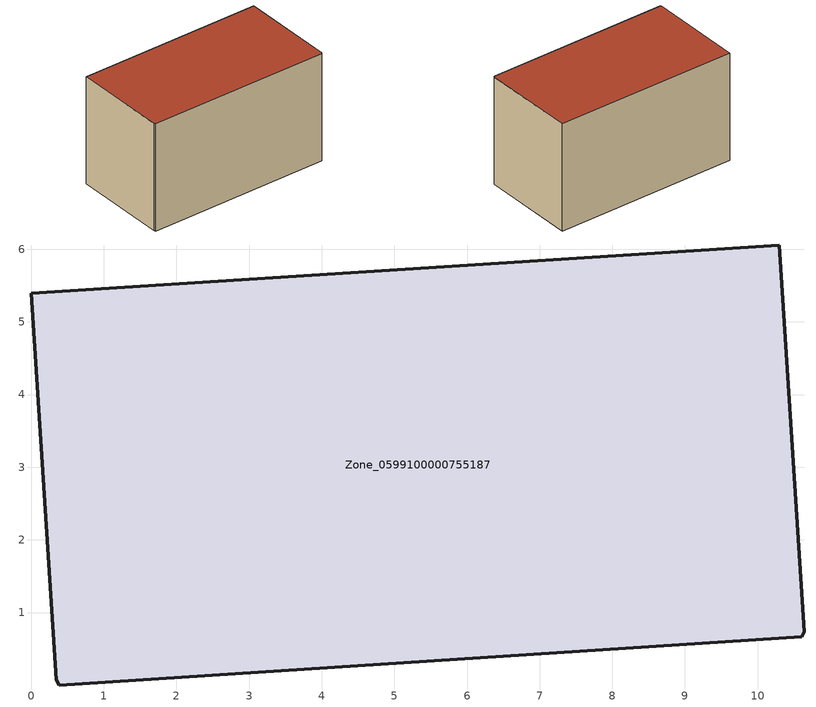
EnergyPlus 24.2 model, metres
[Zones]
Zone_0599100000755187
 floor ground (C_G): 10.29,6.06 10.64,0.73 10.61,0.66 0.39,0 0.34,0.07 0,5.39 z0
 wall outside (C_F): 0.34,0.07 0.39,0 10.61,0.66 10.64,0.73 10.29,6.06 0,5.39 0.34,0.07 z0:6.16
 roof outside (C_R): 10.64,0.73 10.29,6.06 0,5.39 0.34,0.07 0.39,0 10.61,0.66 z6.16
[BUILDING]
Pand.0599100000755187: North Axis=0; Terrain=City; Loads Convergence Tolerance Value=0.04; Temperature Convergence Tolerance Value=0.4; Solar Distribution=FullExterior; Maximum Number of Warmup Days=25; Minimum Number of Warmup Days=1
[Site:Location]
Rotterdam.The.Hague.AP_ZH_NLD Design_Conditions: Latitude=51.96; Longitude=4.45; Time Zone=1; Elevation=-4.5
[SITE:GROUNDTEMPERATURE:BUILDINGSURFACE]
18, 18, 18, 18, 18, 18, 18, 18, 18, 18, 18, 18
[MATERIAL] Thermal Absorptance=0.9; Solar Absorptance=0.7; Visible Absorptance=0.7
Name | Roughness | Thickness | Conductivity | Density | Specific Heat
G.TI.2006-2014 | MediumSmooth | 0.15 | 0.06 | 540 | 1210
F.TI.2006-2014 | Rough | 0.3 | 0.12 | 1920 | 840
R.TI.2006-2014 | MediumRough | 0.2 | 0.08 | 1500 | 1000
[CONSTRUCTION]
C_G: G.TI.2006-2014
C_F: F.TI.2006-2014
C_R: R.TI.2006-2014
[ZONE]
Zone_0599100000755187: Type=1; Multiplier=1; Ceiling Height=Autocalculate; Volume=Autocalculate; Floor Area=autocalculate; Part of Total Floor Area=Yes
[ZONEINFILTRATION:DESIGNFLOWRATE]
Infil_Zone_0599100000755187: Zone or ZoneList or Space or SpaceList=Zone_0599100000755187; Schedule=AlwaysOn; Design Flow Rate Calculation Method=Flow/Area; Flow Rate per Floor Area=0.0015; Constant Term Coefficient=1; Temperature Term Coefficient=0; Velocity Term Coefficient=0; Velocity Squared Term Coefficient=0
[HVACTEMPLATE:ZONE:IDEALLOADSAIRSYSTEM]
Zone_0599100000755187: Maximum Heating Supply Air Temperature=50; Minimum Cooling Supply Air Temperature=13; Maximum Heating Supply Air Humidity Ratio=0.0156; Minimum Cooling Supply Air Humidity Ratio=0.0077; Heating Limit=NoLimit; Cooling Limit=NoLimit; Dehumidification Control Type=ConstantSensibleHeatRatio; Cooling Sensible Heat Ratio=0.7; Dehumidification Setpoint=60; Humidification Control Type=None; Humidification Setpoint=30; Outdoor Air Method=None; Outdoor Air Flow Rate per Person=0.00944; Outdoor Air Flow Rate per Zone Floor Area=0; Outdoor Air Flow Rate per Zone=0; Demand Controlled Ventilation Type=None; Outdoor Air Economizer Type=NoEconomizer; Heat Recovery Type=None; Sensible Heat Recovery Effectiveness=0.7; Latent Heat Recovery Effectiveness=0.65
[ZONECONTROL:THERMOSTAT]
ThermostatControl_Zone_0599100000755187: Zone or ZoneList=Zone_0599100000755187; Control Type Schedule=DualSetpointControlType; Control 1=Thermostat_Zone_0599100000755187; Temperature Difference Between Cutout And Setpoint=0
[THERMOSTATSETPOINT:DUALSETPOINT]
Thermostat_Zone_0599100000755187: Heating Setpoint Temperature Schedule=HeatingSetpoint_Zone_0599100000755187; Cooling Setpoint Temperature Schedule=CoolingSetpoint_Zone_0599100000755187
[SCHEDULE:COMPACT]
HeatingSetpoint_Zone_0599100000755187: Through: 12/31, For: AllDays, Until: 24:00, 21
CoolingSetpoint_Zone_0599100000755187: Through: 12/31, For: AllDays, Until: 24:00, 24
DualSetpointControlType: Through: 12/31, For: AllDays, Until: 24:00, 4
AlwaysOn: Through: 12/31, For: AllDays, Until: 24:00, 1
